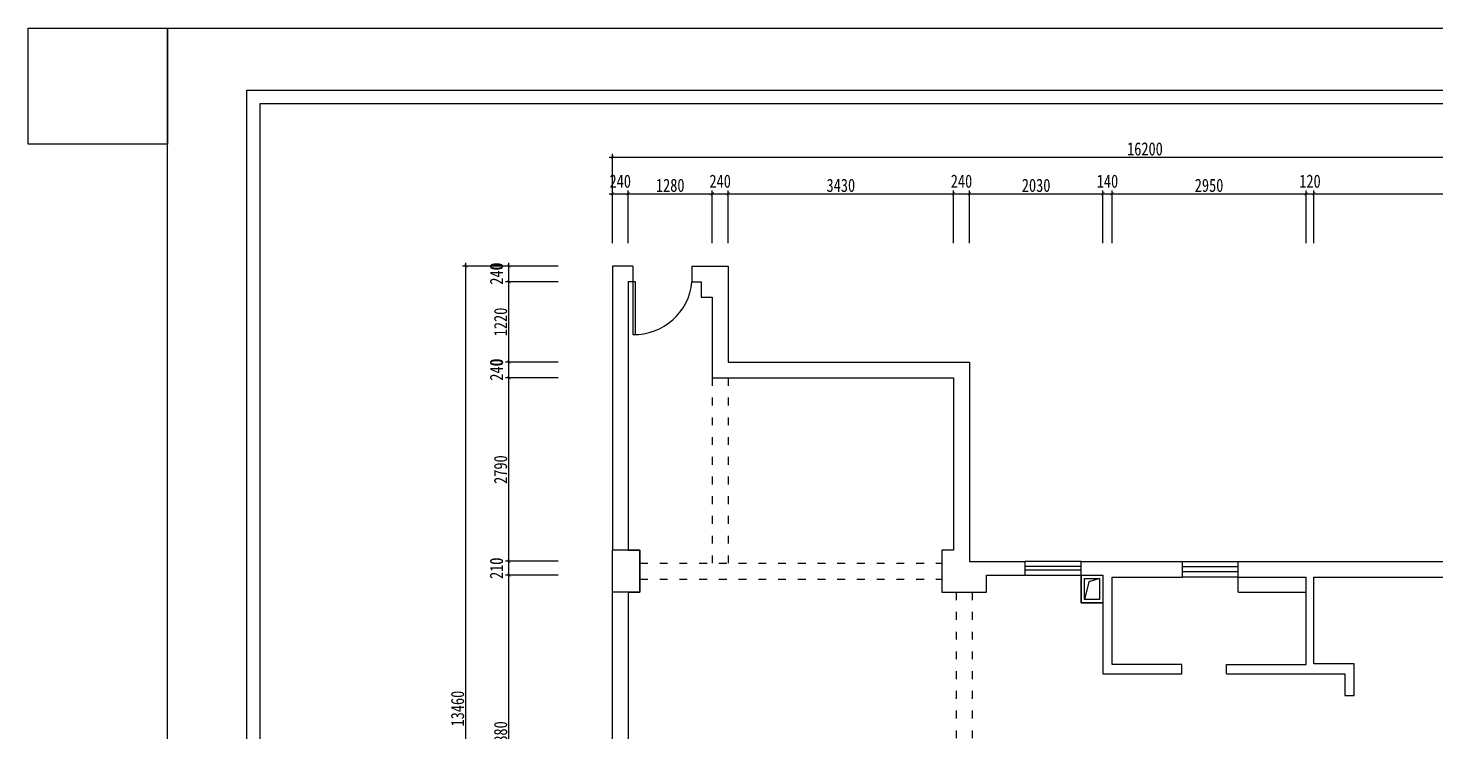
# Model space of a CAD drawing. Header units: millimetres. Extents: x 80308 to 204088, y -952573 to -878525.
# Drawn here: x 137684 to 159093, y -889227 to -878525 of the extents above; entities that cross this region are included whole.
import ezdxf

# ---------------------------------------------------------------- set-up
doc = ezdxf.new("R2010")
doc.units = ezdxf.units.MM
doc.header["$PDMODE"] = 3
doc.linetypes.add('ACAD_ISO03W100', pattern=[30, 12, -18])
for name, color, linetype in [('06其他', 8, 'Continuous'), ('250', 250, 'Continuous'), ('细线', 250, 'Continuous')]:
    doc.layers.add(name, color=color, linetype=linetype)
doc.styles.add('DIM', font='simhei.ttf', dxfattribs={"width": 0.8})
doc.dimstyles.new('1-50', dxfattribs={"dimscale": 50, "dimtxt": 4, "dimasz": 1, "dimexe": 1, "dimexo": 0.1, "dimgap": 0.5, "dimtad": 1, "dimdec": 0, "dimdsep": 46, "dimtxsty": 'DIM', "dimblk": 'ARCHTICK', "dimcen": 4, "dimdle": 1, "dimclrd": 3, "dimclre": 3, "dimclrt": 1, "dimadec": 0, "dimazin": 0, "dimtfac": 1, "dimtdec": 0, "dimtmove": 2, "dimatfit": 3, "dimldrblk": 'DOT', "dimfxl": 15, "dimfxlon": 1, "dimarcsym": 0})

# ---------------------------------------------------------------- blocks, each defined once
blk = doc.blocks.new('_ArchTick')
at = {"color": 0, "linetype": 'ByBlock', "const_width": 0.15}
blk.add_lwpolyline([(-0.5, -0.5), (0.5, 0.5)], dxfattribs=at)
blk = doc.blocks.new('*D311')
at = {"layer": '250', "color": 3, "lineweight": -2}
for p, q in [((146569, -881793), (146569, -880993)), ((146809, -881793), (146809, -880993)), ((146519, -881043), (146859, -881043))]:
    blk.add_line(p, q, dxfattribs=at)
at = {"layer": 'Defpoints', "color": 0}
for p in [(146809, -881043), (146569, -883349), (146809, -883589)]:
    blk.add_point(p, dxfattribs=at)
at = {"layer": '250', "color": 3, "lineweight": -2, "xscale": 50, "yscale": 50, "zscale": 50, "rotation": 180}
blk.add_blockref('_ArchTick', (146569, -881043), dxfattribs=at)
at = {"layer": '250', "color": 3, "lineweight": -2, "xscale": 50, "yscale": 50, "zscale": 50}
blk.add_blockref('_ArchTick', (146809, -881043), dxfattribs=at)
at = {"layer": '250', "color": 1, "insert": (146689, -880854), "char_height": 200, "attachment_point": 5, "style": 'DIM'}
blk.add_mtext('240', dxfattribs=at)
blk = doc.blocks.new('_Dot')
at = {"color": 0, "linetype": 'ByBlock', "lineweight": -2}
blk.add_line((-0.5, 0), (-1, 0), dxfattribs=at)
at = {"color": 0, "linetype": 'ByBlock', "const_width": 0.5}
blk.add_lwpolyline([(-0.25, 0, 1), (0.25, 0, 1)], format="xyb", close=True, dxfattribs=at)
blk = doc.blocks.new('*D312')
at = {"layer": '250', "color": 3, "lineweight": -2}
for p, q in [((146809, -881793), (146809, -880993)), ((148089, -881793), (148089, -880993)), ((146759, -881043), (148139, -881043))]:
    blk.add_line(p, q, dxfattribs=at)
at = {"layer": 'Defpoints', "color": 0}
for p in [(148089, -881043), (146809, -883589), (148089, -883819)]:
    blk.add_point(p, dxfattribs=at)
at = {"layer": '250', "color": 3, "lineweight": -2, "xscale": 50, "yscale": 50, "zscale": 50, "rotation": 180}
blk.add_blockref('_ArchTick', (146809, -881043), dxfattribs=at)
at = {"layer": '250', "color": 3, "lineweight": -2, "xscale": 50, "yscale": 50, "zscale": 50}
blk.add_blockref('_ArchTick', (148089, -881043), dxfattribs=at)
at = {"layer": '250', "color": 1, "insert": (147449, -880917), "char_height": 200, "attachment_point": 5, "style": 'DIM'}
blk.add_mtext('1280', dxfattribs=at)
blk = doc.blocks.new('*D313')
at = {"layer": '250', "color": 3, "lineweight": -2}
for p, q in [((148089, -881793), (148089, -880993)), ((148329, -881793), (148329, -880993)), ((148039, -881043), (148379, -881043))]:
    blk.add_line(p, q, dxfattribs=at)
at = {"layer": 'Defpoints', "color": 0}
for p in [(148329, -881043), (148329, -883349), (148089, -883819)]:
    blk.add_point(p, dxfattribs=at)
at = {"layer": '250', "color": 3, "lineweight": -2, "xscale": 50, "yscale": 50, "zscale": 50, "rotation": 180}
blk.add_blockref('_ArchTick', (148089, -881043), dxfattribs=at)
at = {"layer": '250', "color": 3, "lineweight": -2, "xscale": 50, "yscale": 50, "zscale": 50}
blk.add_blockref('_ArchTick', (148329, -881043), dxfattribs=at)
at = {"layer": '250', "color": 1, "insert": (148209, -880854), "char_height": 200, "attachment_point": 5, "style": 'DIM'}
blk.add_mtext('240', dxfattribs=at)
blk = doc.blocks.new('*D314')
at = {"layer": '250', "color": 3, "lineweight": -2}
for p, q in [((148329, -881793), (148329, -880993)), ((151759, -881793), (151759, -880993)), ((148279, -881043), (151809, -881043))]:
    blk.add_line(p, q, dxfattribs=at)
at = {"layer": 'Defpoints', "color": 0}
for p in [(151759, -881043), (148329, -883349), (151759, -885049)]:
    blk.add_point(p, dxfattribs=at)
at = {"layer": '250', "color": 3, "lineweight": -2, "xscale": 50, "yscale": 50, "zscale": 50, "rotation": 180}
blk.add_blockref('_ArchTick', (148329, -881043), dxfattribs=at)
at = {"layer": '250', "color": 3, "lineweight": -2, "xscale": 50, "yscale": 50, "zscale": 50}
blk.add_blockref('_ArchTick', (151759, -881043), dxfattribs=at)
at = {"layer": '250', "color": 1, "insert": (150044, -880917), "char_height": 200, "attachment_point": 5, "style": 'DIM'}
blk.add_mtext('3430', dxfattribs=at)
blk = doc.blocks.new('*D315')
at = {"layer": '250', "color": 3, "lineweight": -2}
for p, q in [((151759, -881793), (151759, -880993)), ((151999, -881793), (151999, -880993)), ((151709, -881043), (152049, -881043))]:
    blk.add_line(p, q, dxfattribs=at)
at = {"layer": 'Defpoints', "color": 0}
for p in [(151999, -881043), (151999, -884809), (151759, -885049)]:
    blk.add_point(p, dxfattribs=at)
at = {"layer": '250', "color": 3, "lineweight": -2, "xscale": 50, "yscale": 50, "zscale": 50, "rotation": 180}
blk.add_blockref('_ArchTick', (151759, -881043), dxfattribs=at)
at = {"layer": '250', "color": 3, "lineweight": -2, "xscale": 50, "yscale": 50, "zscale": 50}
blk.add_blockref('_ArchTick', (151999, -881043), dxfattribs=at)
at = {"layer": '250', "color": 1, "insert": (151879, -880854), "char_height": 200, "attachment_point": 5, "style": 'DIM'}
blk.add_mtext('240', dxfattribs=at)
blk = doc.blocks.new('*D316')
at = {"layer": '250', "color": 3, "lineweight": -2}
for p, q in [((151999, -881793), (151999, -880993)), ((154029, -881793), (154029, -880993)), ((151949, -881043), (154079, -881043))]:
    blk.add_line(p, q, dxfattribs=at)
at = {"layer": 'Defpoints', "color": 0}
for p in [(154029, -881043), (151999, -884809), (154029, -888469)]:
    blk.add_point(p, dxfattribs=at)
at = {"layer": '250', "color": 3, "lineweight": -2, "xscale": 50, "yscale": 50, "zscale": 50, "rotation": 180}
blk.add_blockref('_ArchTick', (151999, -881043), dxfattribs=at)
at = {"layer": '250', "color": 3, "lineweight": -2, "xscale": 50, "yscale": 50, "zscale": 50}
blk.add_blockref('_ArchTick', (154029, -881043), dxfattribs=at)
at = {"layer": '250', "color": 1, "insert": (153014, -880917), "char_height": 200, "attachment_point": 5, "style": 'DIM'}
blk.add_mtext('2030', dxfattribs=at)
blk = doc.blocks.new('*D317')
at = {"layer": '250', "color": 3, "lineweight": -2}
for p, q in [((154029, -881793), (154029, -880993)), ((154169, -881793), (154169, -880993)), ((153979, -881043), (154219, -881043))]:
    blk.add_line(p, q, dxfattribs=at)
at = {"layer": 'Defpoints', "color": 0}
for p in [(154169, -881043), (154169, -888079), (154029, -888469)]:
    blk.add_point(p, dxfattribs=at)
at = {"layer": '250', "color": 3, "lineweight": -2, "xscale": 50, "yscale": 50, "zscale": 50, "rotation": 180}
blk.add_blockref('_ArchTick', (154029, -881043), dxfattribs=at)
at = {"layer": '250', "color": 3, "lineweight": -2, "xscale": 50, "yscale": 50, "zscale": 50}
blk.add_blockref('_ArchTick', (154169, -881043), dxfattribs=at)
at = {"layer": '250', "color": 1, "insert": (154099, -880854), "char_height": 200, "attachment_point": 5, "style": 'DIM'}
blk.add_mtext('140', dxfattribs=at)
blk = doc.blocks.new('*D318')
at = {"layer": '250', "color": 3, "lineweight": -2}
for p, q in [((154169, -881793), (154169, -880993)), ((157119, -881793), (157119, -880993)), ((154119, -881043), (157169, -881043))]:
    blk.add_line(p, q, dxfattribs=at)
at = {"layer": 'Defpoints', "color": 0}
for p in [(157119, -881043), (154169, -888079), (157119, -888079)]:
    blk.add_point(p, dxfattribs=at)
at = {"layer": '250', "color": 3, "lineweight": -2, "xscale": 50, "yscale": 50, "zscale": 50, "rotation": 180}
blk.add_blockref('_ArchTick', (154169, -881043), dxfattribs=at)
at = {"layer": '250', "color": 3, "lineweight": -2, "xscale": 50, "yscale": 50, "zscale": 50}
blk.add_blockref('_ArchTick', (157119, -881043), dxfattribs=at)
at = {"layer": '250', "color": 1, "insert": (155644, -880917), "char_height": 200, "attachment_point": 5, "style": 'DIM'}
blk.add_mtext('2950', dxfattribs=at)
blk = doc.blocks.new('*D319')
at = {"layer": '250', "color": 3, "lineweight": -2}
for p, q in [((157119, -881793), (157119, -880993)), ((157239, -881793), (157239, -880993)), ((157069, -881043), (157289, -881043))]:
    blk.add_line(p, q, dxfattribs=at)
at = {"layer": 'Defpoints', "color": 0}
for p in [(157239, -881043), (157119, -888079), (157239, -888079)]:
    blk.add_point(p, dxfattribs=at)
at = {"layer": '250', "color": 3, "lineweight": -2, "xscale": 50, "yscale": 50, "zscale": 50, "rotation": 180}
blk.add_blockref('_ArchTick', (157119, -881043), dxfattribs=at)
at = {"layer": '250', "color": 3, "lineweight": -2, "xscale": 50, "yscale": 50, "zscale": 50}
blk.add_blockref('_ArchTick', (157239, -881043), dxfattribs=at)
at = {"layer": '250', "color": 1, "insert": (157179, -880854), "char_height": 200, "attachment_point": 5, "style": 'DIM'}
blk.add_mtext('120', dxfattribs=at)
blk = doc.blocks.new('*D320')
at = {"layer": '250', "color": 3, "lineweight": -2}
for p, q in [((157239, -881793), (157239, -880993)), ((162529, -881793), (162529, -880993)), ((157189, -881043), (162579, -881043))]:
    blk.add_line(p, q, dxfattribs=at)
at = {"layer": 'Defpoints', "color": 0}
for p in [(162529, -881043), (157239, -888079), (162529, -888159)]:
    blk.add_point(p, dxfattribs=at)
at = {"layer": '250', "color": 3, "lineweight": -2, "xscale": 50, "yscale": 50, "zscale": 50, "rotation": 180}
blk.add_blockref('_ArchTick', (157239, -881043), dxfattribs=at)
at = {"layer": '250', "color": 3, "lineweight": -2, "xscale": 50, "yscale": 50, "zscale": 50}
blk.add_blockref('_ArchTick', (162529, -881043), dxfattribs=at)
at = {"layer": '250', "color": 1, "insert": (159884, -880917), "char_height": 200, "attachment_point": 5, "style": 'DIM'}
blk.add_mtext('5290', dxfattribs=at)
blk = doc.blocks.new('*D322')
at = {"layer": '250', "color": 3, "lineweight": -2}
for p, q in [((146519, -880489), (162819, -880489)), ((146569, -881239), (146569, -880439)), ((162769, -881239), (162769, -880439))]:
    blk.add_line(p, q, dxfattribs=at)
at = {"layer": 'Defpoints', "color": 0}
for p in [(162769, -880489), (146569, -881793), (162769, -881793)]:
    blk.add_point(p, dxfattribs=at)
at = {"layer": '250', "color": 3, "lineweight": -2, "xscale": 50, "yscale": 50, "zscale": 50, "rotation": 180}
blk.add_blockref('_ArchTick', (146569, -880489), dxfattribs=at)
at = {"layer": '250', "color": 3, "lineweight": -2, "xscale": 50, "yscale": 50, "zscale": 50}
blk.add_blockref('_ArchTick', (162769, -880489), dxfattribs=at)
at = {"layer": '250', "color": 1, "insert": (154669, -880363), "char_height": 200, "attachment_point": 5, "style": 'DIM'}
blk.add_mtext('16200', dxfattribs=at)
blk = doc.blocks.new('*D332')
at = {"layer": '250', "color": 3, "lineweight": -2}
for p, q in [((163845, -886844), (164645, -886844)), ((164595, -889694), (164595, -886794)), ((163845, -889644), (164645, -889644))]:
    blk.add_line(p, q, dxfattribs=at)
at = {"layer": 'Defpoints', "color": 0}
for p in [(152114, -886844), (164595, -886844), (160944, -889644)]:
    blk.add_point(p, dxfattribs=at)
at = {"layer": '250', "color": 3, "lineweight": -2, "xscale": 50, "yscale": 50, "zscale": 50}
for p, rotation in [((164595, -886844), 90), ((164595, -889644), 270)]:
    blk.add_blockref('_ArchTick', p, dxfattribs=dict(at, rotation=rotation))
at = {"layer": '250', "color": 1, "insert": (164469, -888244), "char_height": 200, "attachment_point": 5, "rotation": 90, "style": 'DIM'}
blk.add_mtext('2800', dxfattribs=at)
blk = doc.blocks.new('*D333')
at = {"layer": '250', "color": 3, "lineweight": -2}
for p, q in [((163845, -886634), (164645, -886634)), ((164595, -886894), (164595, -886584)), ((163845, -886844), (164645, -886844))]:
    blk.add_line(p, q, dxfattribs=at)
at = {"layer": 'Defpoints', "color": 0}
for p in [(153654, -886634), (164595, -886634), (152114, -886844)]:
    blk.add_point(p, dxfattribs=at)
at = {"layer": '250', "color": 3, "lineweight": -2, "xscale": 50, "yscale": 50, "zscale": 50}
for p, rotation in [((164595, -886634), 90), ((164595, -886844), 270)]:
    blk.add_blockref('_ArchTick', p, dxfattribs=dict(at, rotation=rotation))
at = {"layer": '250', "color": 1, "insert": (164453, -886739), "char_height": 200, "attachment_point": 5, "rotation": 90, "style": 'DIM'}
blk.add_mtext('210', dxfattribs=at)
blk = doc.blocks.new('*D334')
at = {"layer": '250', "color": 3, "lineweight": -2}
for p, q in [((163845, -886634), (164645, -886634)), ((163845, -886634), (164645, -886634)), ((164595, -886634), (164595, -886634))]:
    blk.add_line(p, q, dxfattribs=at)
at = {"layer": 'Defpoints', "color": 0}
for p in [(150414, -886634), (153654, -886634), (164595, -886634)]:
    blk.add_point(p, dxfattribs=at)
at = {"layer": '250', "color": 1, "insert": (164453, -886634), "char_height": 200, "attachment_point": 5, "rotation": 90, "style": 'DIM'}
blk.add_mtext('0', dxfattribs=at)
blk = doc.blocks.new('*D335')
at = {"layer": '250', "color": 3, "lineweight": -2}
for p, q in [((163845, -883844), (164645, -883844)), ((164595, -886684), (164595, -883794)), ((163845, -886634), (164645, -886634))]:
    blk.add_line(p, q, dxfattribs=at)
at = {"layer": 'Defpoints', "color": 0}
for p in [(150174, -883844), (164595, -883844), (150414, -886634)]:
    blk.add_point(p, dxfattribs=at)
at = {"layer": '250', "color": 3, "lineweight": -2, "xscale": 50, "yscale": 50, "zscale": 50}
for p, rotation in [((164595, -883844), 90), ((164595, -886634), 270)]:
    blk.add_blockref('_ArchTick', p, dxfattribs=dict(at, rotation=rotation))
at = {"layer": '250', "color": 1, "insert": (164469, -885239), "char_height": 200, "attachment_point": 5, "rotation": 90, "style": 'DIM'}
blk.add_mtext('2790', dxfattribs=at)
blk = doc.blocks.new('*D336')
at = {"layer": '250', "color": 3, "lineweight": -2}
for p, q in [((164595, -883894), (164595, -883554)), ((163845, -883604), (164645, -883604)), ((163845, -883844), (164645, -883844))]:
    blk.add_line(p, q, dxfattribs=at)
at = {"layer": 'Defpoints', "color": 0}
for p in [(146744, -883604), (164595, -883604), (150174, -883844)]:
    blk.add_point(p, dxfattribs=at)
at = {"layer": '250', "color": 3, "lineweight": -2, "xscale": 50, "yscale": 50, "zscale": 50}
for p, rotation in [((164595, -883604), 90), ((164595, -883844), 270)]:
    blk.add_blockref('_ArchTick', p, dxfattribs=dict(at, rotation=rotation))
at = {"layer": '250', "color": 1, "insert": (164453, -883724), "char_height": 200, "attachment_point": 5, "rotation": 90, "style": 'DIM'}
blk.add_mtext('240', dxfattribs=at)
blk = doc.blocks.new('*D337')
at = {"layer": '250', "color": 3, "lineweight": -2}
for p, q in [((163845, -883604), (164645, -883604)), ((163845, -883604), (164645, -883604)), ((164595, -883604), (164595, -883604))]:
    blk.add_line(p, q, dxfattribs=at)
at = {"layer": 'Defpoints', "color": 0}
for p in [(146744, -883604), (150414, -883604), (164595, -883604)]:
    blk.add_point(p, dxfattribs=at)
at = {"layer": '250', "color": 1, "insert": (164453, -883604), "char_height": 200, "attachment_point": 5, "rotation": 90, "style": 'DIM'}
blk.add_mtext('0', dxfattribs=at)
blk = doc.blocks.new('*D338')
at = {"layer": '250', "color": 3, "lineweight": -2}
for p, q in [((163845, -882384), (164645, -882384)), ((164595, -883654), (164595, -882334)), ((163845, -883604), (164645, -883604))]:
    blk.add_line(p, q, dxfattribs=at)
at = {"layer": 'Defpoints', "color": 0}
for p in [(146334, -882384), (164595, -882384), (150414, -883604)]:
    blk.add_point(p, dxfattribs=at)
at = {"layer": '250', "color": 3, "lineweight": -2, "xscale": 50, "yscale": 50, "zscale": 50}
for p, rotation in [((164595, -882384), 90), ((164595, -883604), 270)]:
    blk.add_blockref('_ArchTick', p, dxfattribs=dict(at, rotation=rotation))
at = {"layer": '250', "color": 1, "insert": (164469, -882994), "char_height": 200, "attachment_point": 5, "rotation": 90, "style": 'DIM'}
blk.add_mtext('1220', dxfattribs=at)
blk = doc.blocks.new('*D339')
at = {"layer": '250', "color": 3, "lineweight": -2}
for p, q in [((163845, -882144), (164645, -882144)), ((164595, -882434), (164595, -882094)), ((163845, -882384), (164645, -882384))]:
    blk.add_line(p, q, dxfattribs=at)
at = {"layer": 'Defpoints', "color": 0}
for p in [(146194, -882144), (164595, -882144), (146334, -882384)]:
    blk.add_point(p, dxfattribs=at)
at = {"layer": '250', "color": 3, "lineweight": -2, "xscale": 50, "yscale": 50, "zscale": 50}
for p, rotation in [((164595, -882144), 90), ((164595, -882384), 270)]:
    blk.add_blockref('_ArchTick', p, dxfattribs=dict(at, rotation=rotation))
at = {"layer": '250', "color": 1, "insert": (164453, -882264), "char_height": 200, "attachment_point": 5, "rotation": 90, "style": 'DIM'}
blk.add_mtext('240', dxfattribs=at)
blk = doc.blocks.new('*D340')
at = {"layer": '250', "color": 3, "lineweight": -2}
for p, q in [((163845, -882144), (164645, -882144)), ((163845, -882144), (164645, -882144)), ((164595, -882144), (164595, -882144))]:
    blk.add_line(p, q, dxfattribs=at)
at = {"layer": 'Defpoints', "color": 0}
for p in [(146194, -882144), (146744, -882144), (164595, -882144)]:
    blk.add_point(p, dxfattribs=at)
at = {"layer": '250', "color": 1, "insert": (164453, -882144), "char_height": 200, "attachment_point": 5, "rotation": 90, "style": 'DIM'}
blk.add_mtext('0', dxfattribs=at)
blk = doc.blocks.new('*D355')
at = {"layer": '250', "color": 3, "lineweight": -2}
for p, q in [((145746, -886844), (144946, -886844)), ((144996, -891774), (144996, -886794)), ((145746, -891724), (144946, -891724))]:
    blk.add_line(p, q, dxfattribs=at)
at = {"layer": 'Defpoints', "color": 0}
for p in [(144996, -886844), (154752, -886844), (154752, -891724)]:
    blk.add_point(p, dxfattribs=at)
at = {"layer": '250', "color": 3, "lineweight": -2, "xscale": 50, "yscale": 50, "zscale": 50}
for p, rotation in [((144996, -886844), 90), ((144996, -891724), 270)]:
    blk.add_blockref('_ArchTick', p, dxfattribs=dict(at, rotation=rotation))
at = {"layer": '250', "color": 1, "insert": (144870, -889284), "char_height": 200, "attachment_point": 5, "rotation": 90, "style": 'DIM'}
blk.add_mtext('4880', dxfattribs=at)
blk = doc.blocks.new('*D356')
at = {"layer": '250', "color": 3, "lineweight": -2}
for p, q in [((145746, -886634), (144946, -886634)), ((144996, -886894), (144996, -886584)), ((145746, -886844), (144946, -886844))]:
    blk.add_line(p, q, dxfattribs=at)
at = {"layer": 'Defpoints', "color": 0}
for p in [(144996, -886634), (157732, -886634), (154752, -886844)]:
    blk.add_point(p, dxfattribs=at)
at = {"layer": '250', "color": 3, "lineweight": -2, "xscale": 50, "yscale": 50, "zscale": 50}
for p, rotation in [((144996, -886634), 90), ((144996, -886844), 270)]:
    blk.add_blockref('_ArchTick', p, dxfattribs=dict(at, rotation=rotation))
at = {"layer": '250', "color": 1, "insert": (144807, -886739), "char_height": 200, "attachment_point": 5, "rotation": 90, "style": 'DIM'}
blk.add_mtext('210', dxfattribs=at)
blk = doc.blocks.new('*D357')
at = {"layer": '250', "color": 3, "lineweight": -2}
for p, q in [((145746, -886634), (144946, -886634)), ((145746, -886634), (144946, -886634)), ((144996, -886634), (144996, -886634))]:
    blk.add_line(p, q, dxfattribs=at)
at = {"layer": 'Defpoints', "color": 0}
for p in [(144996, -886634), (154492, -886634), (157732, -886634)]:
    blk.add_point(p, dxfattribs=at)
at = {"layer": '250', "color": 1, "insert": (144807, -886634), "char_height": 200, "attachment_point": 5, "rotation": 90, "style": 'DIM'}
blk.add_mtext('0', dxfattribs=at)
blk = doc.blocks.new('*D358')
at = {"layer": '250', "color": 3, "lineweight": -2}
for p, q in [((145746, -883844), (144946, -883844)), ((144996, -886684), (144996, -883794)), ((145746, -886634), (144946, -886634))]:
    blk.add_line(p, q, dxfattribs=at)
at = {"layer": 'Defpoints', "color": 0}
for p in [(144996, -883844), (150582, -883844), (154492, -886634)]:
    blk.add_point(p, dxfattribs=at)
at = {"layer": '250', "color": 3, "lineweight": -2, "xscale": 50, "yscale": 50, "zscale": 50}
for p, rotation in [((144996, -883844), 90), ((144996, -886634), 270)]:
    blk.add_blockref('_ArchTick', p, dxfattribs=dict(at, rotation=rotation))
at = {"layer": '250', "color": 1, "insert": (144870, -885239), "char_height": 200, "attachment_point": 5, "rotation": 90, "style": 'DIM'}
blk.add_mtext('2790', dxfattribs=at)
blk = doc.blocks.new('*D359')
at = {"layer": '250', "color": 3, "lineweight": -2}
for p, q in [((144996, -883894), (144996, -883554)), ((145746, -883604), (144946, -883604)), ((145746, -883844), (144946, -883844))]:
    blk.add_line(p, q, dxfattribs=at)
at = {"layer": 'Defpoints', "color": 0}
for p in [(144996, -883604), (150822, -883604), (150582, -883844)]:
    blk.add_point(p, dxfattribs=at)
at = {"layer": '250', "color": 3, "lineweight": -2, "xscale": 50, "yscale": 50, "zscale": 50}
for p, rotation in [((144996, -883604), 90), ((144996, -883844), 270)]:
    blk.add_blockref('_ArchTick', p, dxfattribs=dict(at, rotation=rotation))
at = {"layer": '250', "color": 1, "insert": (144807, -883724), "char_height": 200, "attachment_point": 5, "rotation": 90, "style": 'DIM'}
blk.add_mtext('240', dxfattribs=at)
blk = doc.blocks.new('*D360')
at = {"layer": '250', "color": 3, "lineweight": -2}
for p, q in [((145746, -883604), (144946, -883604)), ((145746, -883604), (144946, -883604)), ((144996, -883604), (144996, -883604))]:
    blk.add_line(p, q, dxfattribs=at)
at = {"layer": 'Defpoints', "color": 0}
for p in [(144996, -883604), (150822, -883604), (154492, -883604)]:
    blk.add_point(p, dxfattribs=at)
at = {"layer": '250', "color": 1, "insert": (144807, -883604), "char_height": 200, "attachment_point": 5, "rotation": 90, "style": 'DIM'}
blk.add_mtext('0', dxfattribs=at)
blk = doc.blocks.new('*D361')
at = {"layer": '250', "color": 3, "lineweight": -2}
for p, q in [((145746, -882384), (144946, -882384)), ((144996, -883654), (144996, -882334)), ((145746, -883604), (144946, -883604))]:
    blk.add_line(p, q, dxfattribs=at)
at = {"layer": 'Defpoints', "color": 0}
for p in [(144996, -882384), (150272, -882384), (154492, -883604)]:
    blk.add_point(p, dxfattribs=at)
at = {"layer": '250', "color": 3, "lineweight": -2, "xscale": 50, "yscale": 50, "zscale": 50}
for p, rotation in [((144996, -882384), 90), ((144996, -883604), 270)]:
    blk.add_blockref('_ArchTick', p, dxfattribs=dict(at, rotation=rotation))
at = {"layer": '250', "color": 1, "insert": (144870, -882994), "char_height": 200, "attachment_point": 5, "rotation": 90, "style": 'DIM'}
blk.add_mtext('1220', dxfattribs=at)
blk = doc.blocks.new('*D362')
at = {"layer": '250', "color": 3, "lineweight": -2}
for p, q in [((145746, -882144), (144946, -882144)), ((144996, -882434), (144996, -882094)), ((145746, -882384), (144946, -882384))]:
    blk.add_line(p, q, dxfattribs=at)
at = {"layer": 'Defpoints', "color": 0}
for p in [(144996, -882144), (150272, -882144), (150272, -882384)]:
    blk.add_point(p, dxfattribs=at)
at = {"layer": '250', "color": 3, "lineweight": -2, "xscale": 50, "yscale": 50, "zscale": 50}
for p, rotation in [((144996, -882144), 90), ((144996, -882384), 270)]:
    blk.add_blockref('_ArchTick', p, dxfattribs=dict(at, rotation=rotation))
at = {"layer": '250', "color": 1, "insert": (144807, -882264), "char_height": 200, "attachment_point": 5, "rotation": 90, "style": 'DIM'}
blk.add_mtext('240', dxfattribs=at)
blk = doc.blocks.new('*D363')
at = {"layer": '250', "color": 3, "lineweight": -2}
for p, q in [((145746, -882144), (144946, -882144)), ((145746, -882144), (144946, -882144)), ((144996, -882144), (144996, -882144))]:
    blk.add_line(p, q, dxfattribs=at)
at = {"layer": 'Defpoints', "color": 0}
for p in [(144996, -882144), (150272, -882144), (150822, -882144)]:
    blk.add_point(p, dxfattribs=at)
at = {"layer": '250', "color": 1, "insert": (144807, -882144), "char_height": 200, "attachment_point": 5, "rotation": 90, "style": 'DIM'}
blk.add_mtext('0', dxfattribs=at)
blk = doc.blocks.new('*D364')
at = {"layer": '250', "color": 3, "lineweight": -2}
for p, q in [((145091, -882144), (144291, -882144)), ((144341, -895654), (144341, -882094)), ((145091, -895604), (144291, -895604))]:
    blk.add_line(p, q, dxfattribs=at)
at = {"layer": 'Defpoints', "color": 0}
for p in [(144341, -882144), (145927, -882144), (145927, -895604)]:
    blk.add_point(p, dxfattribs=at)
at = {"layer": '250', "color": 3, "lineweight": -2, "xscale": 50, "yscale": 50, "zscale": 50}
for p, rotation in [((144341, -882144), 90), ((144341, -895604), 270)]:
    blk.add_blockref('_ArchTick', p, dxfattribs=dict(at, rotation=rotation))
at = {"layer": '250', "color": 1, "insert": (144215, -888874), "char_height": 200, "attachment_point": 5, "rotation": 90, "style": 'DIM'}
blk.add_mtext('13460', dxfattribs=at)
blk = doc.blocks.new('esrfgrrtgjhtfy')
at = {"layer": '06其他', "color": 4, "linetype": 'ByBlock'}
for p, q in [((871846, 80042), (899351, 80042)), ((871846, 60252), (871846, 80042)), ((872038, 79849), (899159, 79849)), ((872038, 60445), (872038, 79849))]:
    blk.add_line(p, q, dxfattribs=at)
at = {"layer": '细线', "color": 1, "lineweight": -3}
blk.add_lwpolyline([(870703, 80935), (900137, 80935), (900137, 59717), (870703, 59717)], close=True, dxfattribs=at)

msp = doc.modelspace()

# ---------------------------------------------------------------- linework, layer by layer
at = {"layer": '250', "color": 0}
for p, q in [((146569.2, -882144.4), (146569.2, -886464.4)), ((146879.2, -882144.4), (146569.2, -882144.4)), ((146879.2, -882144.4), (146879.2, -882384.4)), ((147779.2, -882144.4), (147779.2, -882384.4)), ((147779.2, -882144.4), (148329.2, -882144.4)), ((148329.2, -882144.4), (148329.2, -883604.4)), ((146879.2, -882384.4), (146809.2, -882384.4)), ((146809.2, -882384.4), (146809.2, -886464.4)), ((147779.2, -882384.4), (147919.2, -882384.4)), ((147919.2, -882384.4), (147919.2, -882614.4)), ((147919.2, -882614.4), (148089.2, -882614.4)), ((148089.2, -882614.4), (148089.2, -883844.4)), ((148329.2, -883604.4), (151999.2, -883604.4)), ((151999.2, -883604.4), (151999.2, -886634.4)), ((148089.2, -883844.4), (151759.2, -883844.4)), ((151759.2, -883844.4), (151759.2, -886464.4)), ((146809.2, -886464.4), (146569.2, -886464.4)), ((146569.2, -887104.4), (146569.2, -886464.4)), ((146809.2, -886464.4), (146569.2, -886464.4)), ((146809.2, -886464.4), (146989.2, -886464.4)), ((146989.2, -886464.4), (146809.2, -886464.4)), ((146989.2, -886464.4), (146989.2, -887104.4)), ((146989.2, -887104.4), (146989.2, -886464.4)), ((151759.2, -886464.4), (151579.2, -886464.4)), ((151579.2, -886464.4), (151579.2, -887104.4)), ((151999.2, -886634.4), (152849.2, -886634.4)), ((153699.2, -886634.4), (155239.2, -886634.4)), ((155239.2, -886874.4), (155239.2, -886634.4)), ((156089.2, -886634.4), (162769.2, -886634.4)), ((156089.2, -886874.4), (156089.2, -886634.4)), ((152259.2, -887104.4), (152259.2, -886844.4)), ((152259.2, -886844.4), (152849.2, -886844.4)), ((154169.2, -888204.4), (154169.2, -886874.4)), ((154169.2, -886874.4), (155239.2, -886874.4)), ((156089.2, -886874.4), (157119.2, -886874.4)), ((156089.2, -887104.4), (156089.2, -886874.4)), ((156089.2, -886874.4), (156089.2, -886874.4)), ((157119.2, -888204.4), (157119.2, -886874.4)), ((157239.2, -888194.4), (157239.2, -886874.4)), ((157239.2, -886874.4), (160369.2, -886874.4)), ((146809.2, -887104.4), (146569.2, -887104.4)), ((146809.2, -887104.4), (146569.2, -887104.4)), ((146569.2, -891584.4), (146569.2, -887104.4)), ((146989.2, -887104.4), (146809.2, -887104.4)), ((146809.2, -887104.4), (146809.2, -891584.4)), ((146809.2, -887104.4), (146989.2, -887104.4)), ((151579.2, -887104.4), (152259.2, -887104.4)), ((156089.2, -887104.4), (157119.2, -887104.4)), ((154029.2, -887264.4), (154029.2, -888344.4)), ((155229.2, -888204.4), (154169.2, -888204.4)), ((155229.2, -888344.4), (155229.2, -888204.4)), ((155909.2, -888344.4), (155909.2, -888204.4)), ((155909.2, -888204.4), (157119.2, -888204.4)), ((157849.2, -888194.4), (157239.2, -888194.4)), ((157849.2, -888674.4), (157849.2, -888194.4)), ((154029.2, -888344.4), (155229.2, -888344.4)), ((155909.2, -888344.4), (157709.2, -888344.4)), ((157709.2, -888344.4), (157709.2, -888674.4)), ((157709.2, -888674.4), (157849.2, -888674.4))]:
    msp.add_line(p, q, dxfattribs=at)
at = {"layer": '250', "color": 1, "linetype": 'ACAD_ISO03W100', "ltscale": 10}
for p, q in [((148089.2, -883844.4), (148089.2, -886664.4)), ((148329.2, -883844.4), (148329.2, -886664.4)), ((146989.2, -886664.4), (151579.2, -886664.4)), ((146989.2, -886904.4), (151579.2, -886904.4)), ((151799.2, -887104.4), (151799.2, -891584.4)), ((152039.2, -887104.4), (152039.2, -891584.4))]:
    msp.add_line(p, q, dxfattribs=at)
at = {"layer": '250', "color": 3}
for p, q in [((152849.2, -886844.4), (152849.2, -886634.4)), ((153699.2, -886634.4), (152849.2, -886634.4)), ((153699.2, -886714.4), (152849.2, -886714.4)), ((152849.2, -886764.4), (153699.2, -886764.4)), ((153699.2, -886844.4), (153699.2, -886634.4)), ((155239.2, -886634.4), (156089.2, -886634.4)), ((155239.2, -886714.4), (156089.2, -886714.4)), ((152849.2, -886844.4), (153699.2, -886844.4)), ((156089.2, -886794.4), (155239.2, -886794.4)), ((156089.2, -886874.4), (155239.2, -886874.4))]:
    msp.add_line(p, q, dxfattribs=at)
at = {"layer": '250', "color": 1}
for p, q in [((153699.2, -886844.4), (153699.2, -887264.4)), ((153816.5, -886947.6), (153749.2, -887214.4)), ((153979.2, -886894.4), (153816.5, -886947.6)), ((153699.2, -887264.4), (154029.2, -887264.4))]:
    msp.add_line(p, q, dxfattribs=at)
at = {"layer": '250', "color": 0}
msp.add_lwpolyline([(137683.8, -878525.4), (139803.4, -878525.4), (139803.4, -880288), (137683.8, -880288)], close=True, dxfattribs=at)
at = {"layer": '250', "color": 2}
msp.add_lwpolyline([(146919.2, -883184.4), (146919.2, -882384.4), (146879.2, -882384.4), (146879.2, -883184.4)], close=True, dxfattribs=at)
at = {"layer": '250', "color": 1}
for points in [[(154029.2, -887264.4), (153699.2, -887264.4), (153699.2, -886844.4), (154029.2, -886844.4)], [(153979.2, -887214.4), (153749.2, -887214.4), (153749.2, -886894.4), (153979.2, -886894.4)]]:
    msp.add_lwpolyline(points, close=True, dxfattribs=at)
at = {"layer": '250', "color": 2}
msp.add_arc((146899.2, -882300.6), 884, 268.70357, 354.56351, dxfattribs=at)

# ---------------------------------------------------------------- block references
at = {"color": 7, "xscale": 1.05600000006234, "yscale": 1.056000000055064, "zscale": 1.056}
msp.add_blockref('esrfgrrtgjhtfy', (-779658.7, -963992.7), dxfattribs=at)

# ---------------------------------------------------------------- dimensions: what is measured, and where the dimension line sits
at = {"layer": '250', "color": 0}
for base, p1, p2, picture, middle in [((162769.2, -880489.1), (146569.2, -881792.9), (162769.2, -881792.9), '*D322', (154669.2, -880362.9)), ((146809.2, -881042.9), (146569.2, -883349.3), (146809.2, -883589.3), '*D311', (146689.2, -880854.2)), ((148329.2, -881042.9), (148089.2, -883819.3), (148329.2, -883349.3), '*D313', (148209.2, -880854.2)), ((151999.2, -881042.9), (151759.2, -885049.3), (151999.2, -884809.3), '*D315', (151879.2, -880854.2)), ((154169.2, -881042.9), (154029.2, -888469.3), (154169.2, -888079.3), '*D317', (154099.2, -880854.2)), ((157239.2, -881042.9), (157119.2, -888079.3), (157239.2, -888079.3), '*D319', (157179.2, -880854.2)), ((148089.2, -881042.9), (146809.2, -883589.3), (148089.2, -883819.3), '*D312', (147449.2, -880916.7)), ((151759.2, -881042.9), (148329.2, -883349.3), (151759.2, -885049.3), '*D314', (150044.2, -880916.7)), ((154029.2, -881042.9), (151999.2, -884809.3), (154029.2, -888469.3), '*D316', (153014.2, -880916.7)), ((157119.2, -881042.9), (154169.2, -888079.3), (157119.2, -888079.3), '*D318', (155644.2, -880916.7)), ((162529.2, -881042.9), (157239.2, -888079.3), (162529.2, -888159.3), '*D320', (159884.2, -880916.7))]:
    dim = msp.add_linear_dim(base=base, p1=p1, p2=p2, dimstyle='1-50', dxfattribs=at)
    dim.commit()
    dim.dimension.update_dxf_attribs({"geometry": picture, "text_midpoint": middle})
for base, p1, p2, angle, picture, middle in [((144995.9, -882144.4), (150272.1, -882384.4), (150272.1, -882144.4), 270, '*D362', (144807.2, -882264.4)), ((144995.8695288, -882144.3990774), (150272.0878577, -882144.3990774), (150822.0878577, -882144.3990774), 270, '*D363', (144807.2459333, -882144.3990774)), ((144340.7, -882144.4), (145926.6, -895604.4), (145926.6, -882144.4), 90, '*D364', (144214.6, -888874.4)), ((144995.9, -882384.4), (154492.1, -883604.4), (150272.1, -882384.4), 270, '*D361', (144869.7, -882994.4)), ((164595.1, -882384.4), (150414.4, -883604.4), (146334.4, -882384.4), 270, '*D338', (164469, -882994.4)), ((144995.9, -883604.4), (150582.1, -883844.4), (150822.1, -883604.4), 270, '*D359', (144807.2, -883724.4)), ((144995.8695288, -883604.3990774), (150822.0878577, -883604.3990774), (154492.0878577, -883604.3990774), 270, '*D360', (144807.2459333, -883604.3990774)), ((144995.9, -883844.4), (154492.1, -886634.4), (150582.1, -883844.4), 270, '*D358', (144869.7, -885239.4)), ((164595.1, -883844.4), (150414.4, -886634.4), (150174.4, -883844.4), 270, '*D335', (164469, -885239.4)), ((144995.9, -886634.4), (154752.1, -886844.4), (157732.1, -886634.4), 270, '*D356', (144807.2, -886739.4)), ((144995.8695288, -886634.3990774), (157732.0878577, -886634.3990774), (154492.0878577, -886634.3990774), 270, '*D357', (144807.2459333, -886634.3990774)), ((144995.9, -886844.4), (154752.1, -891724.4), (154752.1, -886844.4), 270, '*D355', (144869.7, -889284.4)), ((164595.1, -886844.4), (160944.4, -889644.4), (152114.4, -886844.4), 270, '*D332', (164469, -888244.4))]:
    dim = msp.add_linear_dim(base=base, p1=p1, p2=p2, angle=angle, dimstyle='1-50', dxfattribs=at)
    dim.commit()
    dim.dimension.update_dxf_attribs({"geometry": picture, "text_midpoint": middle})
for base, p1, p2, picture, middle in [((164595.1, -882144.4), (146334.4, -882384.4), (146194.4, -882144.4), '*D339', (164452.6, -882264.4)), ((164595.0919762, -882144.3990774), (146194.4266061, -882144.3990774), (146744.4266061, -882144.3990774), '*D340', (164452.5644326, -882144.3990774)), ((164595.1, -883604.4), (150174.4, -883844.4), (146744.4, -883604.4), '*D336', (164452.6, -883724.4)), ((164595.0919762, -883604.3990774), (146744.4266061, -883604.3990774), (150414.4266061, -883604.3990774), '*D337', (164452.5644326, -883604.3990774)), ((164595.0919762, -886634.3990774), (153654.4266061, -886634.3990774), (150414.4266061, -886634.3990774), '*D334', (164452.5644326, -886634.3990774)), ((164595.1, -886634.4), (152114.4, -886844.4), (153654.4, -886634.4), '*D333', (164452.6, -886739.4))]:
    dim = msp.add_linear_dim(base=base, p1=p1, p2=p2, angle=270, dimstyle='1-50', dxfattribs=at)
    dim.commit()
    dim.dimension.update_dxf_attribs({"geometry": picture, "text_midpoint": middle, "dimtype": 160})

doc.saveas('drawing.dxf')
